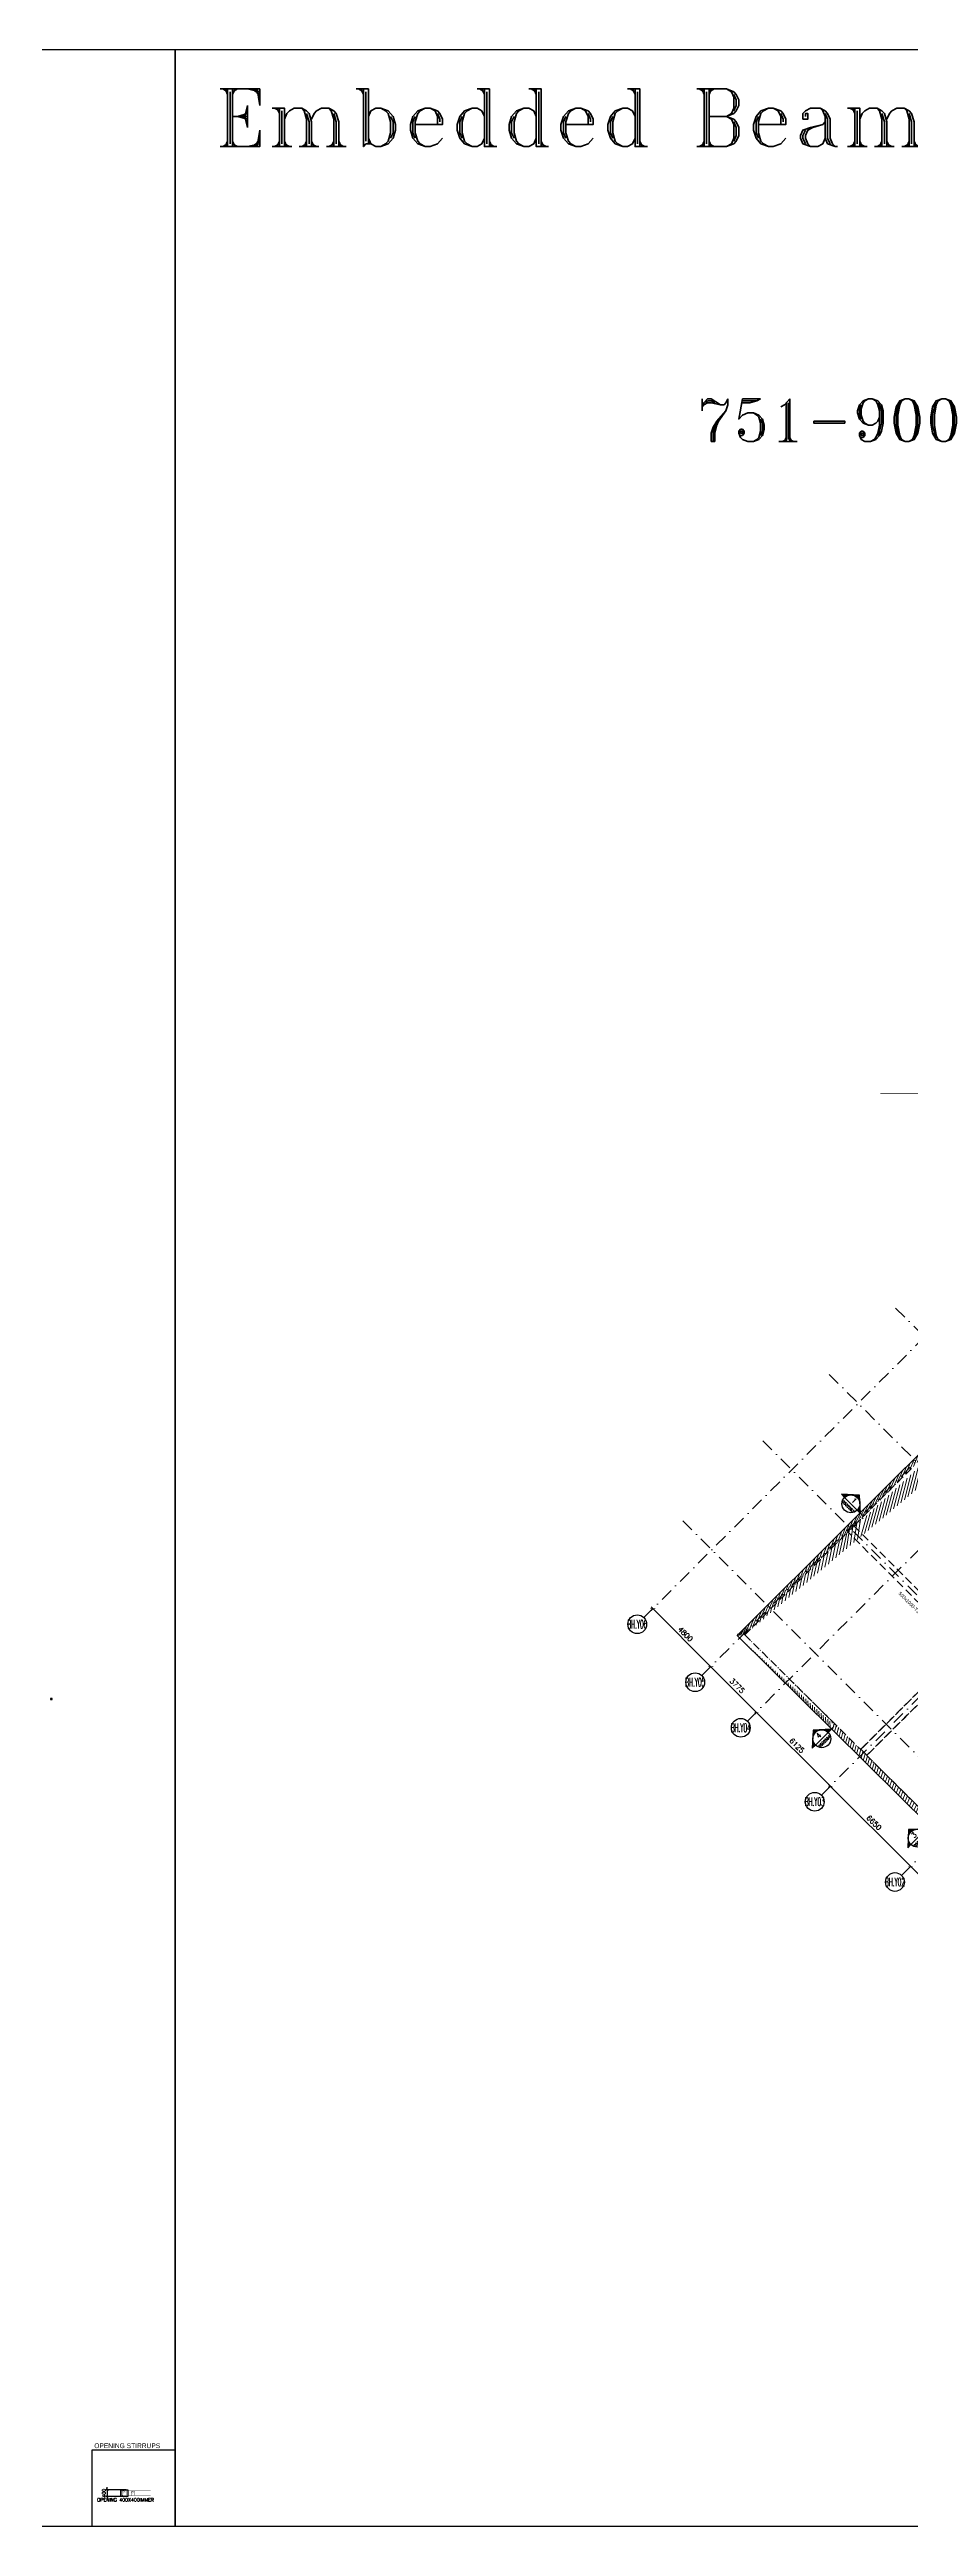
# Model space of a CAD drawing. Extents: x 660761725 to 1323371458, y 2734871439 to 5470067957.
# Drawn here: x 661979314 to 662029744, y 2734979887 to 2735124965 of the extents above; entities that cross this region are included whole.
import ezdxf
from ezdxf.enums import TextEntityAlignment as Align

# ---------------------------------------------------------------- set-up
doc = ezdxf.new("R2010")
doc.units = 0
for name, pattern in [('AXES', [1.95, 1.2, -0.25, 0.25, -0.25]), ('CENTER2', [28.575000000000003, 19.05, -3.175, 3.175, -3.175]), ('Hidden', [714.375, 476.25, -238.125]), ('sbp_axis_short', [10, 5, -2.5, 0, -2.5])]:
    doc.linetypes.add(name, pattern=pattern)
doc.layers.add('A-DETL', color=5, linetype='Continuous', lineweight=9, true_color=0x0000ff)
for name, color, linetype, lineweight in [('A-FLOR-PATT', 7, 'Continuous', 15), ('A-ROOF', 7, 'Continuous', 15), ('A-WALL', 7, 'Continuous', 15), ('S-BEAM-IDEN', 2, 'Continuous', 9), ('S-GRID', 7, 'Continuous', 9), ('S-GRID-IDEN', 7, 'Continuous', 13), ('S-MATCH LNE', 5, 'CENTER2', 40)]:
    doc.layers.add(name, color=color, linetype=linetype, lineweight=lineweight)
for name, color, linetype in [('S-AXIS', 20, 'AXES'), ('S-DIMI', 100, 'Continuous'), ('S-DIMO', 100, 'Continuous'), ('S-RBAR-T12', 151, 'Continuous'), ('S-RBAR-T20', 10, 'Continuous'), ('S-RSYMB', 7, 'Continuous'), ('S-SCEL-INDT', 222, 'Continuous'), ('S-TXT', 3, 'Continuous')]:
    doc.layers.add(name, color=color, linetype=linetype)
doc.styles.add('Arial Narrow_1', font='ARIALN.TTF', dxfattribs={"height": 199.9999999999998})
doc.styles.add('ARMACAD', font='isocp.shx')
doc.styles.add('ROMANS', font='romans.shx')
doc.styles.add('ROMANT', font='romant')
doc.dimstyles.new('S-DIMI-100', dxfattribs={"dimscale": 100, "dimtxt": 2, "dimasz": 1.5, "dimexe": 1, "dimexo": 1, "dimgap": 1, "dimtad": 1, "dimdec": 0, "dimzin": 12, "dimdsep": 46, "dimtxsty": 'ROMANS', "dimblk": 'ARCHTICK', "dimcen": 0.09, "dimdle": 1, "dimclrd": 8, "dimclre": 8, "dimclrt": 4, "dimadec": 0, "dimazin": 3, "dimtfac": 1, "dimtdec": 0, "dimtix": 1, "dimtmove": 1, "dimatfit": 3, "dimtolj": 1, "dimtzin": 0, "dimarcsym": 0})
doc.dimstyles.new('S-DIMO-100', dxfattribs={"dimscale": 100, "dimtxt": 3, "dimasz": 2, "dimexe": 1.5, "dimexo": 1.5, "dimgap": 1.5, "dimtad": 1, "dimdec": 0, "dimzin": 12, "dimdsep": 46, "dimtxsty": 'ROMANS', "dimblk": 'ARCHTICK', "dimcen": 0.09, "dimdle": 1.5, "dimclrd": 8, "dimclre": 8, "dimclrt": 4, "dimadec": 0, "dimazin": 3, "dimtfac": 1, "dimtdec": 0, "dimtix": 1, "dimtmove": 1, "dimatfit": 3, "dimfxl": 1, "dimtolj": 1, "dimtzin": 0, "dimarcsym": 0})
pattern_1 = [(74.99999999999999, (0, 0), (-153.3407249233896, 41.08752341002518), [])]

# ---------------------------------------------------------------- blocks, each defined once
blk = doc.blocks.new('_ARCHTICK')
at = {"color": 0, "linetype": 'ByBlock', "const_width": 0.15}
blk.add_lwpolyline([(-0.5, -0.5), (0.5, 0.5)], dxfattribs=at)
blk = doc.blocks.new('*D116')
at = {"layer": 'S-DIMO', "color": 8, "lineweight": -2, "transparency": 16777216}
for p, q in [((662608032.111244, 2734530051.935129), (662611638.3564361, 2734526445.691153)), ((662608132.1118345, 2734529939.803683), (662608032.1112795, 2734529839.803095)), ((662611526.2243844, 2734526545.691133), (662611426.2244016, 2734526445.691117))]:
    blk.add_line(p, q, dxfattribs=at)
at = {"layer": 'S-DIMO', "color": 8, "lineweight": -2, "transparency": 16777216, "xscale": 200, "yscale": 200, "zscale": 200}
for p, rotation in [((662608138.177279, 2734529945.86913), 135.0000096597404), ((662611532.2904011, 2734526551.757152), 315.0000096597404)]:
    blk.add_blockref('_ARCHTICK', p, dxfattribs=dict(at, rotation=rotation))
at = {"layer": 'S-DIMO', "color": 4, "transparency": 16777216, "insert": (662610047.3658386, 2734528460.94521), "char_height": 300, "width": 199.5440968434552, "attachment_point": 5, "rotation": 315.00000965974044, "style": 'ROMANS'}
blk.add_mtext('\\A1;4800', dxfattribs=at)
blk = doc.blocks.new('*D117')
at = {"layer": 'S-DIMO', "color": 8, "lineweight": -2, "transparency": 16777216}
for p, q in [((662611426.2239151, 2734526657.822701), (662614307.5440253, 2734523776.503562)), ((662611526.2243844, 2734526545.691133), (662611426.223951, 2734526445.690666)), ((662614195.4119748, 2734523876.503543), (662614095.411991, 2734523776.503526))]:
    blk.add_line(p, q, dxfattribs=at)
at = {"layer": 'S-DIMO', "color": 8, "lineweight": -2, "transparency": 16777216, "xscale": 200, "yscale": 200, "zscale": 200}
for p, rotation in [((662611532.2899503, 2734526551.756701), 135.0000096597404), ((662614201.4779903, 2734523882.569561), 315.0000096597404)]:
    blk.add_blockref('_ARCHTICK', p, dxfattribs=dict(at, rotation=rotation))
at = {"layer": 'S-DIMO', "color": 4, "transparency": 16777216, "insert": (662613079.0159688, 2734525429.295201), "char_height": 300, "width": 199.5440968434552, "attachment_point": 5, "rotation": 315.00000965974044, "style": 'ROMANS'}
blk.add_mtext('\\A1;3775', dxfattribs=at)
blk = doc.blocks.new('*D118')
at = {"layer": 'S-DIMO', "color": 8, "lineweight": -2, "transparency": 16777216}
for p, q in [((662614095.4112258, 2734523988.634831), (662618638.5730611, 2734519445.474528)), ((662614195.4119748, 2734523876.503543), (662614095.4112617, 2734523776.502797)), ((662618526.4410093, 2734519545.474508), (662618426.4410267, 2734519445.474492))]:
    blk.add_line(p, q, dxfattribs=at)
at = {"layer": 'S-DIMO', "color": 8, "lineweight": -2, "transparency": 16777216, "xscale": 200, "yscale": 200, "zscale": 200}
for p, rotation in [((662614201.477261, 2734523882.568832), 135.0000096597404), ((662618532.507026, 2734519551.540527), 315.0000096597404)]:
    blk.add_blockref('_ARCHTICK', p, dxfattribs=dict(at, rotation=rotation))
at = {"layer": 'S-DIMO', "color": 4, "transparency": 16777216, "insert": (662616579.124142, 2734521929.186749), "char_height": 300, "width": 199.5440968434552, "attachment_point": 5, "rotation": 315.00000965974044, "style": 'ROMANS'}
blk.add_mtext('\\A1;6125', dxfattribs=at)
blk = doc.blocks.new('*D119')
at = {"layer": 'S-DIMO', "color": 8, "lineweight": -2, "transparency": 16777216}
for p, q in [((662618426.4401975, 2734519657.605733), (662623340.8331552, 2734514743.214432)), ((662618526.4410093, 2734519545.474508), (662618426.4402332, 2734519445.473699)), ((662623228.7011043, 2734514843.214414), (662623128.7011207, 2734514743.214396))]:
    blk.add_line(p, q, dxfattribs=at)
at = {"layer": 'S-DIMO', "color": 8, "lineweight": -2, "transparency": 16777216, "xscale": 200, "yscale": 200, "zscale": 200}
for p, rotation in [((662618532.5062325, 2734519551.539734), 135.0000096597404), ((662623234.76712, 2734514849.280432), 315.0000096597404)]:
    blk.add_blockref('_ARCHTICK', p, dxfattribs=dict(at, rotation=rotation))
at = {"layer": 'S-DIMO', "color": 4, "transparency": 16777216, "insert": (662621095.768675, 2734517412.542153), "char_height": 300, "width": 199.5440968434552, "attachment_point": 5, "rotation": 315.00000965974044, "style": 'ROMANS'}
blk.add_mtext('\\A1;6650', dxfattribs=at)
blk = doc.blocks.new('*D120')
at = {"layer": 'S-DIMO', "color": 8, "lineweight": -2, "transparency": 16777216}
for p, q in [((662623128.7003523, 2734514955.345698), (662627689.5398602, 2734510394.507728)), ((662623228.7011043, 2734514843.214414), (662623128.7003881, 2734514743.213664)), ((662627577.4078088, 2734510494.507709), (662627477.407826, 2734510394.507692))]:
    blk.add_line(p, q, dxfattribs=at)
at = {"layer": 'S-DIMO', "color": 8, "lineweight": -2, "transparency": 16777216, "xscale": 200, "yscale": 200, "zscale": 200}
for p, rotation in [((662623234.7663873, 2734514849.279699), 135.0000096597404), ((662627583.4738252, 2734510500.573728), 315.0000096597404)]:
    blk.add_blockref('_ARCHTICK', p, dxfattribs=dict(at, rotation=rotation))
at = {"layer": 'S-DIMO', "color": 4, "transparency": 16777216, "insert": (662625621.252105, 2734512887.058783), "char_height": 300, "width": 199.5440968434552, "attachment_point": 5, "rotation": 315.00000965974044, "style": 'ROMANS'}
blk.add_mtext('\\A1;6150', dxfattribs=at)
blk = doc.blocks.new('*U1142')
at = {"layer": 'S-AXIS', "color": 3, "linetype": 'Continuous'}
blk.add_circle((0, 5.5), 5.5, dxfattribs=at)
at = {"layer": 'S-AXIS', "color": 3, "linetype": 'Continuous', "ltscale": 0.5, "style": 'ROMANT', "width": 0.4, "flags": 8}
blk.add_attdef('A', text='', height=5, dxfattribs=at).set_placement((0, 5.5), align=Align.MIDDLE_CENTER)
blk = doc.blocks.new('*U1143')
at = {"layer": 'S-SCEL-INDT'}
h = blk.add_hatch(color=256, dxfattribs=at)
edge = h.paths.add_edge_path()
edge.add_line((7.000001906104444, 2.263283386128023e-05), (10.50000190576247, 3.394924715394154e-05))
edge.add_line((10.50000190576247, 3.394924715394154e-05), (-2.921335544670001e-05, 9.624999999075953))
edge.add_line((-2.921335544670001e-05, 9.624999999075953), (-10.49999809220753, -3.394923260202631e-05))
edge.add_line((-10.49999809220753, -3.394923260202631e-05), (-6.999998092549504, -2.263281203340739e-05))
edge.add_arc((1.90677747013979e-06, 1.091277068709939e-11), 6.999999999363562, 0.00018525217620890544, 180.0001852521762, ccw=False)
at = {"layer": 'S-SCEL-INDT', "color": 2, "linetype": 'Continuous'}
blk.add_line((-6.999999999228748, 4.272327350918204e-05), (6.999999999228748, -4.272327350918204e-05), dxfattribs=at)
at = {"layer": 'S-SCEL-INDT'}
blk.add_line((13.40845287412958, 4.901550710201263e-05), (7.000001906104444, 2.263283386128023e-05), dxfattribs=at)
blk.add_lwpolyline([(7.000001906104444, 2.263283386128023e-05), (10.50000190576247, 3.394924715394154e-05), (-2.921335544670001e-05, 9.624999999075953), (-10.49999809220753, -3.394923260202631e-05), (-6.999998092549504, -2.263281203340739e-05, -0.9999999999999999)], format="xyb", close=True, dxfattribs=at)
for centre, radius in [((0, -1.906788384076208e-06), 6.99999999936), ((0, 0), 6.999999999370188)]:
    blk.add_circle(centre, radius, dxfattribs=at)
at = {"layer": 'S-SCEL-INDT', "linetype": 'Continuous', "style": 'ROMANT', "flags": 8}
for rotation, p in [(359.9998251523294, (-9.533905540592968e-07, 3.499999999687137)), (0.0001748476705820678, (9.533905540592968e-07, 3.499943417606119))]:
    blk.add_attdef('01', text='', height=4, rotation=rotation, dxfattribs=at).set_placement(p, align=Align.MIDDLE_CENTER)
at = {"layer": 'S-SCEL-INDT', "color": 3, "linetype": 'Continuous', "style": 'ROMANS', "flags": 8}
for rotation, p in [(359.9998251523294, (0, -2.974065839854546)), (0.0001748476705820678, (0, -2.97412474701559))]:
    blk.add_attdef('-', text='', height=2, rotation=rotation, dxfattribs=at).set_placement(p, align=Align.MIDDLE_CENTER)
blk = doc.blocks.new('I am… Limitless.')
at = {"layer": 'S-TXT', "color": 134}
ref = blk.add_blockref('*U1143', (662332530.6639044, 2734536090.71062), dxfattribs=dict(at, xscale=75.00000000000001, yscale=75.00000000000001, zscale=75.00000000000001, rotation=314.9493972356656))
ref.add_attrib('-', '0502563', dxfattribs={"layer": 'S-SCEL-INDT', "color": 3, "linetype": 'Continuous', "height": 150, "rotation": 314.9495685446155, "style": 'ROMANS'}).set_placement((662332372.7978809, 2734535933.123201), align=Align.MIDDLE_CENTER)
ref.add_attrib('01', '1', dxfattribs={"layer": 'S-SCEL-INDT', "linetype": 'Continuous', "height": 300.0000000000001, "rotation": 314.9495685446155, "style": 'ROMANT'}).set_placement((662332716.4403422, 2734536276.159097), align=Align.MIDDLE_CENTER)
ref = blk.add_blockref('*U1143', (662330826.0326936, 2734522330.066603), dxfattribs=dict(at, xscale=75.00000000000001, yscale=75.00000000000001, zscale=75.00000000000001, rotation=44.94966640259396))
ref.add_attrib('-', '0502564', dxfattribs={"layer": 'S-SCEL-INDT', "color": 3, "linetype": 'Continuous', "height": 150, "rotation": 44.94984142316793, "style": 'ROMANS'}).set_placement((662330983.6208551, 2734522172.20132), align=Align.MIDDLE_CENTER)
ref.add_attrib('01', '4', dxfattribs={"layer": 'S-SCEL-INDT', "linetype": 'Continuous', "height": 300.0000000000001, "rotation": 44.94984142316793, "style": 'ROMANT'}).set_placement((662330640.5833447, 2734522515.842169), align=Align.MIDDLE_CENTER)
ref = blk.add_blockref('*U1143', (662336413.739825, 2734516503.357208), dxfattribs=dict(at, xscale=75.00000000000001, yscale=75.00000000000001, zscale=75.00000000000001, rotation=44.94966640259396))
ref.add_attrib('-', '0502563', dxfattribs={"layer": 'S-SCEL-INDT', "color": 3, "linetype": 'Continuous', "height": 150, "rotation": 44.94984142316793, "style": 'ROMANS'}).set_placement((662336571.3279865, 2734516345.491925), align=Align.MIDDLE_CENTER)
ref.add_attrib('01', '3', dxfattribs={"layer": 'S-SCEL-INDT', "linetype": 'Continuous', "height": 300.0000000000001, "rotation": 44.94984142316793, "style": 'ROMANT'}).set_placement((662336228.2904761, 2734516689.132774), align=Align.MIDDLE_CENTER)
blk = doc.blocks.new('I am… Atomic.')
at = {"layer": 'A-FLOR-PATT', "transparency": 33554600}
h = blk.add_hatch(dxfattribs=at)
h.set_pattern_fill('ANSI31', color=8, scale=50, angle=30, style=0)
h.set_pattern_definition(pattern_1)
edge = h.paths.add_edge_path()
edge.add_line((662389967.6433319, 2734579123.010657), (662390007.8012236, 2734579503.468677))
edge.add_line((662342114.705975, 2734544592.546931), (662390007.8012234, 2734579503.468677))
edge.add_line((662363195.8073889, 2734559608.047176), (662389967.7690635, 2734579123.040917))
edge.add_line((662362417.6524743, 2734559040.823584), (662363719.8899552, 2734559990.06879))
edge.add_line((662346720.4841449, 2734547598.623516), (662362783.6519626, 2734559307.613063))
edge.add_line((662345821.5310795, 2734546943.346041), (662347578.010761, 2734548223.703842))
edge.add_line((662342292.6126368, 2734544370.997322), (662346307.4227723, 2734547297.529027))
edge.add_line((662325865.2845687, 2734528370.671522), (662342114.6925843, 2734544592.5523))
edge.add_line((662340490.7204528, 2734542572.157625), (662342149.9785906, 2734544228.604904))
edge.add_line((662339422.0417168, 2734541505.28928), (662341320.3495216, 2734543400.381265))
edge.add_line((662336597.6306283, 2734538685.662872), (662340136.8031961, 2734542218.839921))
edge.add_line((662332705.8949801, 2734534800.520002), (662336243.7133716, 2734538332.345168))
edge.add_line((662332253.0745114, 2734534348.466631), (662332782.9359009, 2734534877.430412))
edge.add_line((662326312.3910785, 2734528417.846987), (662332351.9776915, 2734534447.202265))
edge.add_line((662325865.2845687, 2734528370.671522), (662326312.3910785, 2734528417.846987))
h = blk.add_hatch(dxfattribs=at)
h.set_pattern_fill('ANSI31', color=8, scale=50, angle=30, style=0)
h.set_pattern_definition(pattern_1)
edge = h.paths.add_edge_path()
edge.add_line((662326312.3910785, 2734528417.846987), (662333102.7430063, 2734521695.273901))
edge.add_line((662325865.2845687, 2734528370.671522), (662344964.0169713, 2734509462.575772))
edge.add_line((662336968.3324986, 2734517868.269328), (662339133.8364366, 2734515724.380668))
edge.add_line((662332502.0842122, 2734522289.937136), (662334515.7142464, 2734520296.40643))
edge.add_line((662333458.4230682, 2734521343.144109), (662337828.6853824, 2734517016.504176))
edge.add_line((662338184.3654449, 2734516664.374383), (662344781.0343132, 2734510133.551082))
edge.add_line((662344781.0343132, 2734510133.551082), (662344829.7545922, 2734510084.405783))
edge.add_line((662344829.7545922, 2734510084.405783), (662344878.4748713, 2734510035.260483))
edge.add_line((662344878.4748713, 2734510035.260483), (662344927.1951503, 2734509986.115183))
edge.add_line((662344927.1951503, 2734509986.115183), (662344975.9154292, 2734509936.969883))
edge.add_line((662344975.9154292, 2734509936.969883), (662345024.6357082, 2734509887.824584))
edge.add_line((662345024.6357082, 2734509887.824584), (662345073.3559872, 2734509838.679284))
edge.add_line((662345073.3559872, 2734509838.679284), (662345122.0762662, 2734509789.533985))
edge.add_line((662345122.0762662, 2734509789.533985), (662345170.7965451, 2734509740.388685))
edge.add_line((662345170.7965451, 2734509740.388685), (662345219.5168241, 2734509691.243385))
edge.add_line((662344964.0169713, 2734509462.575772), (662345267.5598451, 2734509156.384884))
edge.add_line((662345267.5598451, 2734509156.384884), (662345219.5168241, 2734509691.243385))
edge = h.paths.add_edge_path()
edge.add_line((662345219.5168241, 2734509691.243385), (662345513.1205869, 2734510013.727216))
edge.add_line((662345468.2720397, 2734510142.524049), (662345661.1307589, 2734509588.669044))
edge.add_line((662345267.5598451, 2734509156.384884), (662345661.1307589, 2734509588.669044))
edge = h.paths.add_edge_path()
edge.add_line((662325865.2845687, 2734528370.671522), (662326389.6555356, 2734528894.154181))
edge.add_line((662326389.6555356, 2734528894.154181), (662326589.2420617, 2734528694.228972))
edge.add_line((662326589.2420617, 2734528694.228972), (662326314.0211399, 2734528416.233197))
at = {"layer": 'A-DETL', "color": 8, "linetype": 'Hidden', "lineweight": 9}
for p, q in [((662332705.8949801, 2734534800.520002), (662336243.7133716, 2734538332.345168)), ((662326312.3910785, 2734528417.846987), (662332351.9776915, 2734534447.202265)), ((662332335.7524852, 2734534450.860461), (662332337.7827588, 2734534452.88958)), ((662332337.7827588, 2734534452.88958), (662332691.485989, 2734534806.293081)), ((662332351.9776917, 2734534447.202265), (662332337.7827588, 2734534452.88958)), ((662339105.5426043, 2734527687.909844), (662332351.9776917, 2734534447.202265)), ((662332691.485989, 2734534806.293081), (662332705.8949801, 2734534800.520002)), ((662332705.8949801, 2734534800.520002), (662339459.4597347, 2734528041.227738)), ((662326335.6860436, 2734528470.429919), (662326312.3910785, 2734528417.846987)), ((662326312.3910785, 2734528417.846987), (662326335.6860436, 2734528470.429919)), ((662326312.3910785, 2734528417.846987), (662333102.7430063, 2734521695.273901)), ((662339105.5426043, 2734527687.909844), (662333102.7430063, 2734521695.273901)), ((662333112.1454761, 2734521716.497802), (662339097.0810977, 2734527691.300015)), ((662339459.2958959, 2734527333.856544), (662333458.4230682, 2734521343.144109)), ((662333468.9357078, 2734521366.873962), (662339449.8353211, 2734527337.647)), ((662333102.7430063, 2734521695.273901), (662333112.1454761, 2734521716.497802)), ((662333468.9357078, 2734521366.873962), (662333112.1454761, 2734521716.497802)), ((662333458.4230682, 2734521343.144109), (662333468.9357078, 2734521366.873962)), ((662333458.4230682, 2734521343.144109), (662337828.6853824, 2734517016.504176))]:
    blk.add_line(p, q, dxfattribs=at)
at = {"layer": 'A-ROOF', "color": 8, "lineweight": 13}
for p, q in [((662342114.69258, 2734544592.552298), (662325865.2845687, 2734528370.671522)), ((662325865.2845687, 2734528370.671522), (662344964.0169713, 2734509462.575772))]:
    blk.add_line(p, q, dxfattribs=at)
at = {"layer": 'A-WALL', "color": 8, "lineweight": 13}
for p, q in [((662325865.2845687, 2734528370.671522), (662342114.6925843, 2734544592.5523)), ((662325865.2845687, 2734528370.671522), (662325908.5570014, 2734528468.348911)), ((662325908.5570014, 2734528468.348911), (662325865.2845687, 2734528370.671522))]:
    blk.add_line(p, q, dxfattribs=at)
at = {"layer": 'S-MATCH LNE', "ltscale": 50, "const_width": 50}
blk.add_lwpolyline([(662334254.839787, 2734560133.682059), (662361713.0110677, 2734560133.682059)], dxfattribs=at)
at = {"layer": 'S-BEAM-IDEN', "color": 8, "insert": (662335443.2432877, 2734530956.466056), "char_height": 199.9999999999999, "width": 1699.577499999999, "attachment_point": 1, "rotation": 314.9757148259339, "style": 'Arial Narrow_1'}
blk.add_mtext('500x1000-T1', dxfattribs=at)
blk = doc.blocks.new('*D849')
at = {"color": 8, "lineweight": -2, "transparency": 16777216}
for p, q in [((661983798.6821258, 2734982035.409838), (661982594.2472452, 2734982035.409838)), ((661983798.6821258, 2734981635.409838), (661982594.2472452, 2734981635.409838)), ((661982694.2472452, 2734982035.409838), (661982694.2472452, 2734982185.409838)), ((661982694.2472452, 2734982035.409838), (661982694.2472452, 2734981635.409838)), ((661982694.2472452, 2734981635.409838), (661982694.2472452, 2734981485.409838))]:
    blk.add_line(p, q, dxfattribs=at)
at = {"color": 8, "lineweight": -2, "transparency": 16777216, "xscale": 150, "yscale": 150, "zscale": 150}
for p, rotation in [((661982694.2472452, 2734982035.409838), 270), ((661982694.2472452, 2734981635.409838), 90)]:
    blk.add_blockref('_ARCHTICK', p, dxfattribs=dict(at, rotation=rotation))
at = {"color": 4, "transparency": 16777216, "insert": (661982494.2472447, 2734981835.409838), "char_height": 200, "attachment_point": 5, "rotation": 90, "style": 'ROMANS'}
blk.add_mtext('\\A1;400', dxfattribs=at)
blk = doc.blocks.new('*U868', base_point=(661979305.290608, 2735028382.074862))
at = {"layer": 'S-RSYMB'}
blk.add_lwpolyline([(661979288.3149142, 2735028390.277231), (661979264.9394835, 2735028413.652662, 0.6681786379192989), (661979249.8906083, 2735028407.419214), (661979249.8906083, 2735028356.730509, 0.4142135623730951), (661979258.7060353, 2735028347.915082), (661979341.0751811, 2735028347.915082, 0.4142135623730951), (661979349.8906081, 2735028356.730509), (661979349.8906081, 2735028407.419214, 0.4142135623730951), (661979341.0751811, 2735028416.234641), (661979258.7060353, 2735028416.234641, 0.6681786379192989), (661979252.472587, 2735028401.185765), (661979275.8480177, 2735028377.810335)], format="xyb", dxfattribs=at)
at = {"layer": 'S-RSYMB', "style": 'ARMACAD'}
for tag, rotation, p in [('D0', 90, (661979226.8906083, 2735028382.074861)), ('D2', 315, (661979247.8968464, 2735028373.234594))]:
    blk.add_attdef(tag, text='', height=36, rotation=rotation, dxfattribs=at).set_placement(p, align=Align.MIDDLE_CENTER)
blk.add_attdef('D1', text='', height=36, dxfattribs=at).set_placement((661979299.8906082, 2735028324.915082), align=Align.MIDDLE_CENTER)
blk = doc.blocks.new('I am… All Range.')
at = {"layer": 'S-GRID', "color": 8, "linetype": 'sbp_axis_short', "lineweight": 13, "ltscale": 150}
for p, q in [((662613679.1571203, 2734523360.248725), (662679782.7279356, 2734589463.81954)), ((662618010.1861551, 2734519029.21969), (662684113.7569702, 2734585132.790505)), ((662622712.44625, 2734514326.959595), (662688816.0170653, 2734580430.53041)), ((662607615.8569804, 2734529423.548865), (662643100.4238242, 2734564908.115708)), ((662611009.9695301, 2734526029.436315), (662646494.6183763, 2734561514.085161)), ((662622360.5708737, 2734547558.821693), (662650980.3147497, 2734518939.077817)), ((662618471.4835767, 2734543669.734396), (662647091.3762469, 2734515049.841725)), ((662614582.3962799, 2734539780.647099), (662643202.2889504, 2734511160.754429)), ((662609895.5820874, 2734535093.832907), (662638515.474758, 2734506473.940236))]:
    blk.add_line(p, q, dxfattribs=at)
at = {"layer": 'S-GRID-IDEN', "color": 9}
ref = blk.add_blockref('*U1142', (662607226.9482502, 2734528484.640135), dxfattribs=dict(at, xscale=100.0000000000075, yscale=100, zscale=100.0000000000028, rotation=359.9999999381469))
ref.add_attrib('A', 'BH.Y06', dxfattribs={"layer": 'S-AXIS', "color": 3, "linetype": 'Continuous', "ltscale": 0.5, "height": 499.9999999999999, "rotation": 359.9999999381469, "style": 'ROMANT', "width": 0.4000000000000299}).set_placement((662607226.9482508, 2734529034.640135), align=Align.MIDDLE_CENTER)
ref = blk.add_blockref('*U1142', (662610621.0607998, 2734525090.527586), dxfattribs=dict(at, xscale=100.0000000000075, yscale=100, zscale=100.0000000000028, rotation=359.9999999381469))
ref.add_attrib('A', 'BH.Y05', dxfattribs={"layer": 'S-AXIS', "color": 3, "linetype": 'Continuous', "ltscale": 0.5, "height": 499.9999999999999, "rotation": 359.9999999381469, "style": 'ROMANT', "width": 0.4000000000000299}).set_placement((662610621.0608004, 2734525640.527585), align=Align.MIDDLE_CENTER)
ref = blk.add_blockref('*U1142', (662613290.2483901, 2734522421.339995), dxfattribs=dict(at, xscale=100.0000000000075, yscale=100, zscale=100.0000000000028, rotation=359.9999999381469))
ref.add_attrib('A', 'BH.Y04', dxfattribs={"layer": 'S-AXIS', "color": 3, "linetype": 'Continuous', "ltscale": 0.5, "height": 499.9999999999999, "rotation": 359.9999999381469, "style": 'ROMANT', "width": 0.4000000000000299}).set_placement((662613290.2483907, 2734522971.339995), align=Align.MIDDLE_CENTER)
ref = blk.add_blockref('*U1142', (662617621.277425, 2734518090.31096), dxfattribs=dict(at, xscale=100.0000000000075, yscale=100, zscale=100.0000000000028, rotation=359.9999999381469))
ref.add_attrib('A', 'BH.Y03', dxfattribs={"layer": 'S-AXIS', "color": 3, "linetype": 'Continuous', "ltscale": 0.5, "height": 499.9999999999999, "rotation": 359.9999999381469, "style": 'ROMANT', "width": 0.4000000000000299}).set_placement((662617621.2774256, 2734518640.31096), align=Align.MIDDLE_CENTER)
ref = blk.add_blockref('*U1142', (662622323.5375198, 2734513388.050866), dxfattribs=dict(at, xscale=100.0000000000075, yscale=100, zscale=100.0000000000028, rotation=359.9999999381469))
ref.add_attrib('A', 'BH.Y02', dxfattribs={"layer": 'S-AXIS', "color": 3, "linetype": 'Continuous', "ltscale": 0.5, "height": 499.9999999999999, "rotation": 359.9999999381469, "style": 'ROMANT', "width": 0.4000000000000299}).set_placement((662622323.5375204, 2734513938.050866), align=Align.MIDDLE_CENTER)
at = {"layer": 'S-DIMO', "color": 3}
for base, p1, p2, picture, middle in [((662611532.2904011, 2734526551.757152), (662608238.1778339, 2734530045.869718), (662611632.2903837, 2734526651.757168), '*D116', (662610047.3658386, 2734528460.94521)), ((662614201.4779903, 2734523882.569561), (662611632.2903837, 2734526651.757168), (662614301.4779738, 2734523982.569578), '*D117', (662613079.0159688, 2734525429.295201)), ((662618532.507026, 2734519551.540527), (662614301.4779738, 2734523982.569578), (662618632.5070087, 2734519651.540543), '*D118', (662616579.124142, 2734521929.186749)), ((662623234.76712, 2734514849.280432), (662618632.5070087, 2734519651.540543), (662623334.7671036, 2734514949.280448), '*D119', (662621095.768675, 2734517412.542153)), ((662627583.4738252, 2734510500.573728), (662623334.7671036, 2734514949.280448), (662627683.4738078, 2734510600.573744), '*D120', (662625621.252105, 2734512887.058783))]:
    dim = blk.add_linear_dim(base=base, p1=p1, p2=p2, angle=315.0000096597404, dimstyle='S-DIMO-100', dxfattribs=at)
    dim.commit()
    dim.dimension.update_dxf_attribs({"geometry": picture, "text_midpoint": middle})

msp = doc.modelspace()

# ---------------------------------------------------------------- linework, layer by layer
for points in [[(661840389.0589178, 2735124964.678006), (661986666.1753668, 2735124964.678006), (661986666.1753668, 2734979887.022593), (661840389.0589178, 2734979887.022593)], [(661986666.1753668, 2735124964.678006), (662132943.2918158, 2735124964.678006), (662132943.2918158, 2734979887.022593), (661986666.1753668, 2734979887.022593)]]:
    msp.add_lwpolyline(points, close=True)
at = {"layer": 'S-DIMI'}
msp.add_lwpolyline([(661981811.0482376, 2734984379.402839), (661986666.1753668, 2734984379.402839), (661986666.1753668, 2734979887.022593), (661981811.0482376, 2734979887.022593)], close=True, dxfattribs=at)
at = {"layer": 'S-DIMI', "linetype": 'Continuous'}
msp.add_lwpolyline([(661983498.6821258, 2734982035.409838), (661983898.6821258, 2734982035.409838), (661983898.6821258, 2734981635.409838), (661983498.6821258, 2734981635.409838)], close=True, dxfattribs=at)
at = {"layer": 'S-RBAR-T12', "linetype": 'Continuous', "const_width": 16}
for points in [[(661983698.8600873, 2734981844.564935), (661983614.0072736, 2734981929.417748, -0.6681786379192989), (661983636.6346905, 2734981984.045166), (661983784.6346905, 2734981984.045166, -0.4142135623730951), (661983816.6346905, 2734981952.045166), (661983816.6346905, 2734981718.045166, -0.4142135623730951), (661983784.6346905, 2734981686.045166), (661983636.6346905, 2734981686.045166, -0.4142135623730951), (661983604.6346905, 2734981718.045166), (661983604.6346905, 2734981952.045166, -0.6681786379192989), (661983659.2621076, 2734981974.672583), (661983744.1149213, 2734981889.819769)], [(661984190.1329182, 2734981821.046568), (661984105.2801045, 2734981905.899382, -0.6681786379192989), (661984127.9075215, 2734981960.526799), (661984275.9075215, 2734981960.526799, -0.4142135623730951), (661984307.9075215, 2734981928.526799), (661984307.9075215, 2734981741.563532, -0.4142135623730951), (661984275.9075215, 2734981709.563532), (661984127.9075215, 2734981709.563532, -0.4142135623730951), (661984095.9075215, 2734981741.563532), (661984095.9075215, 2734981928.526799, -0.6681786379192989), (661984150.5349386, 2734981951.154216), (661984235.3877523, 2734981866.301403)]]:
    msp.add_lwpolyline(points, format="xyb", dxfattribs=at)
at = {"layer": 'S-RBAR-T12', "const_width": 16}
for points in [[(661983622.8853265, 2734981838.360167, -1), (661983615.8853265, 2734981838.360167, -1)], [(661983798.3840547, 2734981838.360167, 1), (661983805.3840547, 2734981838.360167, 1)]]:
    msp.add_lwpolyline(points, format="xyb", close=True, dxfattribs=at)
at = {"layer": 'S-RBAR-T20', "linetype": 'Continuous', "const_width": 16}
for points in [[(661983545.4321258, 2734981995.409838), (661983545.4321258, 2734981768.909838, 0.414213562373095), (661983632.1821258, 2734981682.159838), (661985244.9266225, 2734981682.159838)], [(661983545.4321258, 2734981675.409838), (661983545.4321258, 2734981901.909838, -0.414213562373095), (661983632.1821258, 2734981988.659838), (661985241.7058002, 2734981988.659838)]]:
    msp.add_lwpolyline(points, format="xyb", dxfattribs=at)
for points in [[(661983626.3071258, 2734981965.069714, 1), (661983638.0571258, 2734981965.069714, 1)], [(661983626.3071258, 2734981705.749962, -1), (661983638.0571258, 2734981705.749962, -1)], [(661983694.8444641, 2734981965.051787, 1), (661983706.5944641, 2734981965.051787, 1)], [(661983704.7596905, 2734981705.547135, -1), (661983716.5096905, 2734981705.547135, -1)], [(661983783.4605461, 2734981965.069714, 1), (661983795.2105461, 2734981965.069714, 1)], [(661983783.4605461, 2734981705.749962, -1), (661983795.2105461, 2734981705.749962, -1)]]:
    msp.add_lwpolyline(points, format="xyb", close=True, dxfattribs=at)

# ---------------------------------------------------------------- block references
at = {"layer": 'S-AXIS'}
for name, p in [('I am… All Range.', (-593486.1820166111, 503695.4297404289)), ('I am… Atomic.', (-306275.5624856949, 503695.4297404289)), ('I am… Limitless.', (-306275.5624856949, 503695.4297404289))]:
    msp.add_blockref(name, p, dxfattribs=at)
at = {"layer": 'S-RSYMB'}
msp.add_blockref('*U868', (661979422.1303124, 2735028356.225467), dxfattribs=at).add_auto_attribs({'D0': '260', 'D1': '375', 'D2': '160'})

# ---------------------------------------------------------------- texts
at = {"color": 6}
msp.add_text('OPENING STIRRUPS', height=281.25, dxfattribs=at).set_placement((661981935.3039284, 2734984475.222928))
at = {"layer": 'S-DIMI', "color": 4, "linetype": 'Continuous', "style": 'ROMANS'}
msp.add_text('OPENING 400X400IMMER', height=200, dxfattribs=at).set_placement((661982103.7301273, 2734981346.839244))
at = {"layer": 'S-TXT', "color": 7, "style": 'ROMANT'}
for s, height, p in [('Embedded Beam Top & Side Bar', 3375.000000687578, (661989021.9060376, 2735118269.868623)), ('751-900', 2500.000000509317, (662017218.9740866, 2735101260.200767))]:
    msp.add_text(s, height=height, dxfattribs=at).set_placement(p, align=Align.BOTTOM_LEFT)

# ---------------------------------------------------------------- dimensions: what is measured, and where the dimension line sits
dim = msp.add_linear_dim(base=(661982694.2472452, 2734981635.409838), p1=(661983898.6821258, 2734982035.409838), p2=(661983898.6821258, 2734981635.409838), angle=90, dimstyle='S-DIMI-100', override={"dimzin": 0})
dim.commit()
dim.dimension.update_dxf_attribs({"geometry": '*D849', "text_midpoint": (661982494.2472447, 2734981835.409838)})

doc.saveas('drawing.dxf')
